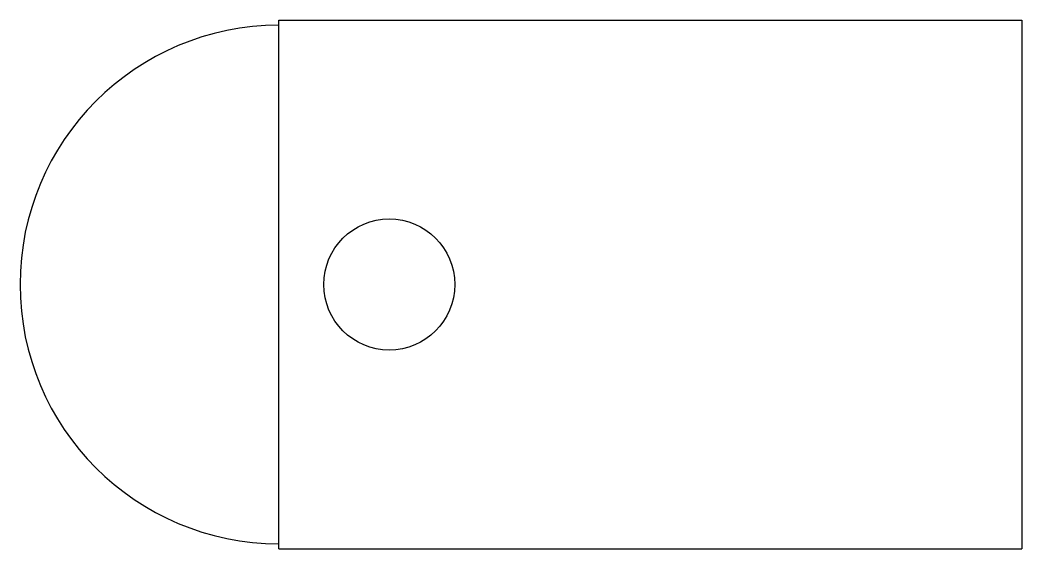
# Model space of a CAD drawing. Header units: metres. Extents: x 44677 to 45548, y -140097 to -139638.
import ezdxf

# ---------------------------------------------------------------- set-up
doc = ezdxf.new("R2010")
doc.units = ezdxf.units.M
doc.layers.add('DET1', color=1, linetype='Continuous')
doc.layers.add('R', color=3, linetype='Continuous')

msp = doc.modelspace()

# ---------------------------------------------------------------- linework, layer by layer
at = {"layer": 'DET1'}
msp.add_arc((44902.29, -139867.27), 225.05, 90, 270, dxfattribs=at)
at = {"layer": 'R'}
for p, q in [((44902.29, -139637.68), (45548, -139637.68)), ((44902.29, -140096.86), (44902.29, -139637.68)), ((45548, -139637.68), (45548, -140096.86)), ((44902.29, -140096.86), (45548, -140096.86))]:
    msp.add_line(p, q, dxfattribs=at)
msp.add_circle((44998.14, -139867.27), 56.89, dxfattribs=at)

doc.saveas('drawing.dxf')
